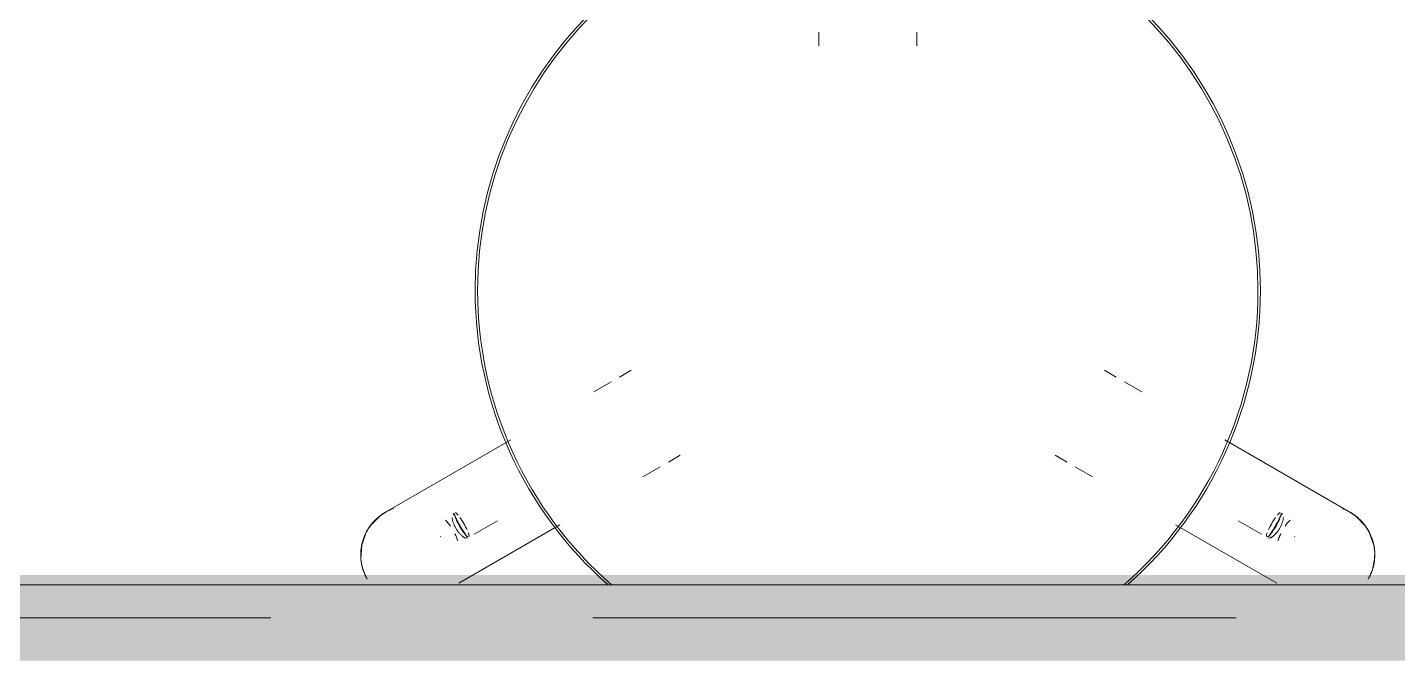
# Model space of a CAD drawing. Header units: millimetres. Extents: x -81374 to 485233, y -39075 to 157313.
# Drawn here: x 39264 to 40062, y -10360 to -9991 of the extents above; entities that cross this region are included whole.
import ezdxf
from ezdxf.enums import TextEntityAlignment as Align

# ---------------------------------------------------------------- set-up
doc = ezdxf.new("R2010")
doc.units = ezdxf.units.MM
doc.linetypes.add('CENTER', pattern=[2, 1.25, -0.25, 0.25, -0.25])
doc.linetypes.add('HIDDEN', pattern=[0.375, 0.25, -0.125])
doc.layers.add('CEN', color=252, linetype='CENTER')
doc.layers.add('G-IMPT', color=8, linetype='Continuous', lineweight=5)
doc.styles.get("Standard").update_dxf_attribs({"font": 'arial.ttf'})

# ---------------------------------------------------------------- blocks, each defined once
blk = doc.blocks.new('ng')
at = {"layer": 'CEN', "color": 9, "linetype": 'HIDDEN', "lineweight": 0, "ltscale": 1500, "true_color": 0xc7c8ca}
blk.add_lwpolyline([(45318.01, 48121.55), (45318.01, 49779.34), (49418.01, 49779.34), (49418.01, 48121.55)], dxfattribs=at)
blk = doc.blocks.new('floor plan 1')
at = {"layer": 'G-IMPT', "color": 8, "ltscale": 500}
for p, q in [((20753.7, -28759.41, 0), (18053.7, -28759.41, 0)), ((18121.99, -28774.59, 0), (18123.28, -28768.15, 0)), ((18123.28, -28768.15, 0), (18125.69, -28762.72, 0)), ((18179.08, -28760.52, 0), (18237.96, -28794.52, 0)), ((18596.75, -28794.52, 0), (18655.63, -28760.52, 0)), ((18709.02, -28762.72, 0), (18710.91, -28766.7, 0)), ((18710.91, -28766.7, 0), (18712.11, -28770.6, 0)), ((18121.95, -28778.7, 0), (18121.99, -28774.59, 0)), ((18712.11, -28770.6, 0), (18712.72, -28774.51, 0)), ((18712.72, -28774.51, 0), (18712.24, -28782.66, 0)), ((18122.46, -28782.64, 0), (18121.95, -28778.7, 0)), ((18125.16, -28790.23, 0), (18122.46, -28782.64, 0)), ((18712.24, -28782.66, 0), (18709.57, -28790.2, 0)), ((18127.31, -28793.72, 0), (18125.16, -28790.23, 0)), ((18168.61, -28787.6, 0), (18168.42, -28787.39, 0)), ((18187.97, -28789.04, 0), (18201.51, -28796.86, 0)), ((18633.2, -28796.86, 0), (18646.74, -28789.04, 0)), ((18666.29, -28787.39, 0), (18666.1, -28787.6, 0)), ((18709.57, -28790.2, 0), (18707.47, -28793.61, 0)), ((18132.89, -28799.55, 0), (18127.31, -28793.72, 0)), ((18136.36, -28801.9, 0), (18132.89, -28799.55, 0)), ((18701.79, -28799.58, 0), (18698.35, -28801.9, 0)), ((18707.47, -28793.61, 0), (18701.79, -28799.58, 0)), ((18209.38, -28844.06, 0), (18136.36, -28801.91, 0)), ((18698.35, -28801.91, 0), (18625.33, -28844.06, 0)), ((18286.32, -28822.44, 0), (18296.42, -28828.27, 0)), ((18538.28, -28828.27, 0), (18548.39, -28822.44, 0)), ((18301.19, -28831.02, 0), (18308.1, -28835.01, 0)), ((18526.61, -28835.01, 0), (18533.51, -28831.02, 0)), ((18267.82, -28877.81, 0), (18257.72, -28871.98, 0)), ((18576.99, -28871.98, 0), (18566.88, -28877.81, 0)), ((18279.5, -28884.55, 0), (18272.59, -28880.56, 0)), ((18562.12, -28880.56, 0), (18555.21, -28884.55, 0)), ((18388.75, -29081.73, 0), (18388.75, -29073.76, 0)), ((18445.95, -29073.76, 0), (18445.95, -29081.73, 0))]:
    blk.add_line(p, q, dxfattribs=at)
for radius, start, end in [(228.8, 131.40513, 180), (228.8, 131.40513, 180), (227.37, 130.96276, 180), (227.37, 0, 49.03724), (228.8, 0, 48.59487), (228.8, 0, 48.59487), (228.8, 180, 0), (228.8, 180, 0), (227.37, 180, 0)]:
    blk.add_arc((18417.35, -28931.02, 0), radius, start, end, dxfattribs=at)
at = {"layer": 'G-IMPT', "color": 8, "ltscale": 500, "extrusion": (0, 0, -1)}
for centre, major_axis, start_param, end_param in [((18180.72, -28794.49, 0), (-4.17, -7.23), 0.261799, 2.879793), ((18180.72, -28794.49, 0), (-4.17, -7.23), 4.18879, 5.235988), ((18180.72, -28794.49, 0), (-4.17, -7.23), 3.403392, 3.926991), ((18653.99, -28794.49, 0), (4.17, -7.23), 2.356194, 2.879793), ((18653.99, -28794.49, 0), (4.17, -7.23), 3.403392, 6.021386), ((18653.99, -28794.49, 0), (4.17, -7.23), 1.047198, 2.094395), ((18180.72, -28794.49, 0), (-4.17, -7.23), 5.497787, 6.021386), ((18653.99, -28794.49, 0), (4.17, -7.23), 0.261799, 0.785398)]:
    blk.add_ellipse(centre, major_axis=major_axis, ratio=0.173648, start_param=start_param, end_param=end_param, dxfattribs=at)
at = {"layer": 'G-IMPT', "color": 8, "ltscale": 500}
for points, knots in [([(18140.88, -28804.02, 0), (18139.31, -28803.45, 0), (18136.27, -28802.01, 0), (18132.15, -28799.14, 0), (18128.61, -28795.59, 0), (18125.69, -28791.51, 0), (18123.56, -28786.95, 0), (18122.2, -28782.08, 0), (18121.76, -28777.09, 0), (18122.29, -28770.37, 0), (18123.99, -28765.75, 0), (18125.7, -28762.73, 0)], [-0.5555556, -0.5555556, -0.5555556, -0.5555556, -0.5, -0.4444444, -0.3888889, -0.3333333, -0.2777778, -0.2222222, -0.1666667, -0.1111111, 0, 0, 0, 0]), ([(18140.88, -28804.02, 0), (18139.72, -28803.59, 0), (18137.64, -28802.67, 0), (18134.71, -28800.94, 0), (18131.73, -28798.72, 0), (18128.61, -28795.59, 0), (18125.68, -28791.5, 0), (18123.56, -28786.95, 0), (18122.2, -28782.11, 0), (18121.76, -28777.1, 0), (18122.16, -28772.05, 0), (18123.43, -28767.32, 0), (18124.84, -28764.24, 0), (18125.7, -28762.73, 0)], [-0.5555556, -0.5555556, -0.5555556, -0.5555556, -0.5138889, -0.4791667, -0.4444444, -0.3888889, -0.3333333, -0.2777778, -0.2222222, -0.1666667, -0.1111111, -0.0555556, 0, 0, 0, 0]), ([(18709.01, -28762.73, 0), (18711.14, -28766.51, 0), (18713, -28772.35, 0), (18712.8, -28779.88, 0), (18712.02, -28783.9, 0), (18711.07, -28786.92, 0), (18709.82, -28789.83, 0), (18707.79, -28793.39, 0), (18704.41, -28797.56, 0), (18700.39, -28800.76, 0), (18696.69, -28802.85, 0), (18694.79, -28803.67, 0), (18693.82, -28804.02, 0)], [-1, -1, -1, -1, -0.8611111, -0.7916667, -0.7569444, -0.7222222, -0.6875, -0.6527778, -0.5833333, -0.5138889, -0.4791667, -0.4444444, -0.4444444, -0.4444444, -0.4444444]), ([(18709.01, -28762.73, 0), (18710.72, -28765.75, 0), (18712.42, -28770.37, 0), (18712.95, -28777.09, 0), (18712.51, -28782.08, 0), (18711.15, -28786.95, 0), (18709.02, -28791.51, 0), (18706.1, -28795.59, 0), (18702.56, -28799.14, 0), (18698.43, -28802.01, 0), (18695.4, -28803.45, 0), (18693.83, -28804.02, 0)], [-1, -1, -1, -1, -0.8888889, -0.8333333, -0.7777778, -0.7222222, -0.6666667, -0.6111111, -0.5555556, -0.5, -0.4444444, -0.4444444, -0.4444444, -0.4444444]), ([(18178.33, -28785.11, 0), (18178.16, -28785.72, 0), (18177.72, -28787.12, 0), (18177.09, -28788.5, 0), (18176.71, -28789.27, 0)], [-0.07703691, -0.07703691, -0.07703691, -0.07703691, -0.05555556, -0.0274858, -0.0274858, -0.0274858, -0.0274858]), ([(18183.32, -28786.6, 0), (18183.13, -28786.65, 0), (18182.76, -28786.8, 0), (18182.16, -28787.15, 0), (18181.66, -28787.49, 0), (18181.12, -28787.89, 0), (18180.56, -28788.37, 0), (18179.99, -28788.92, 0), (18179.22, -28789.74, 0), (18178.27, -28790.9, 0), (18177.59, -28791.96, 0), (18177.27, -28792.5, 0)], [-0.8571429, -0.8571429, -0.8571429, -0.8571429, -0.7142857, -0.6428571, -0.5714286, -0.5, -0.4285714, -0.3571429, -0.2857143, -0.1428571, 0, 0, 0, 0]), ([(18179.78, -28793.95, 0), (18180.1, -28793.41, 0), (18180.74, -28792.33, 0), (18181.53, -28791.07, 0), (18182.12, -28790.15, 0), (18182.53, -28789.51, 0), (18182.9, -28788.92, 0), (18183.23, -28788.39, 0), (18183.5, -28787.92, 0), (18183.63, -28787.65, 0), (18183.69, -28787.53, 0)], [-1, -1, -1, -1, -0.8571429, -0.7142857, -0.6428571, -0.5714286, -0.5, -0.4285714, -0.3571429, -0.2857143, -0.2857143, -0.2857143, -0.2857143]), ([(18651.02, -28787.53, 0), (18651.07, -28787.65, 0), (18651.21, -28787.92, 0), (18651.48, -28788.39, 0), (18651.81, -28788.92, 0), (18652.18, -28789.51, 0), (18652.59, -28790.15, 0), (18653.18, -28791.07, 0), (18653.97, -28792.33, 0), (18654.61, -28793.41, 0), (18654.92, -28793.95, 0)], [-0.7142857, -0.7142857, -0.7142857, -0.7142857, -0.6428571, -0.5714286, -0.5, -0.4285714, -0.3571429, -0.2857143, -0.1428571, 0, 0, 0, 0]), ([(18657.44, -28792.5, 0), (18657.12, -28791.96, 0), (18656.44, -28790.9, 0), (18655.49, -28789.74, 0), (18654.72, -28788.92, 0), (18654.14, -28788.37, 0), (18653.59, -28787.89, 0), (18653.05, -28787.49, 0), (18652.55, -28787.15, 0), (18651.95, -28786.8, 0), (18651.58, -28786.65, 0), (18651.38, -28786.6, 0)], [-1, -1, -1, -1, -0.8571429, -0.7142857, -0.6428571, -0.5714286, -0.5, -0.4285714, -0.3571429, -0.2857143, -0.1428571, -0.1428571, -0.1428571, -0.1428571]), ([(18177.27, -28792.5, 0), (18176.96, -28793.05, 0), (18176.39, -28794.17, 0), (18175.85, -28795.57, 0), (18175.53, -28796.65, 0), (18175.34, -28797.42, 0), (18175.21, -28798.14, 0), (18175.15, -28798.59, 0), (18175.13, -28798.8, 0)], [-1, -1, -1, -1, -0.8571429, -0.7142857, -0.6428571, -0.5714286, -0.5, -0.4285714, -0.4285714, -0.4285714, -0.4285714]), ([(18175.75, -28801.02, 0), (18175.88, -28800.93, 0), (18176.09, -28800.69, 0), (18176.42, -28800.18, 0), (18176.69, -28799.72, 0), (18176.98, -28799.17, 0), (18177.31, -28798.55, 0), (18177.66, -28797.88, 0), (18178.16, -28796.91, 0), (18178.86, -28795.59, 0), (18179.47, -28794.5, 0), (18179.78, -28793.95, 0)], [-0.8571429, -0.8571429, -0.8571429, -0.8571429, -0.7142857, -0.6428571, -0.5714286, -0.5, -0.4285714, -0.3571429, -0.2857143, -0.1428571, 0, 0, 0, 0]), ([(18654.92, -28793.95, 0), (18655.24, -28794.5, 0), (18655.85, -28795.59, 0), (18656.55, -28796.91, 0), (18657.05, -28797.88, 0), (18657.4, -28798.55, 0), (18657.72, -28799.17, 0), (18658.02, -28799.72, 0), (18658.29, -28800.18, 0), (18658.62, -28800.69, 0), (18658.83, -28800.93, 0), (18658.96, -28801.02, 0)], [-1, -1, -1, -1, -0.8571429, -0.7142857, -0.6428571, -0.5714286, -0.5, -0.4285714, -0.3571429, -0.2857143, -0.1428571, -0.1428571, -0.1428571, -0.1428571]), ([(18659.58, -28798.8, 0), (18659.56, -28798.59, 0), (18659.5, -28798.14, 0), (18659.37, -28797.42, 0), (18659.18, -28796.65, 0), (18658.86, -28795.57, 0), (18658.32, -28794.17, 0), (18657.75, -28793.05, 0), (18657.44, -28792.5, 0)], [-0.5714286, -0.5714286, -0.5714286, -0.5714286, -0.5, -0.4285714, -0.3571429, -0.2857143, -0.1428571, 0, 0, 0, 0]), ([(18663.41, -28797.23, 0), (18662.93, -28796.74, 0), (18661.93, -28795.65, 0), (18661.05, -28794.41, 0), (18660.58, -28793.73, 0)], [-0.07874903, -0.07874903, -0.07874903, -0.07874903, -0.05555556, -0.02873291, -0.02873291, -0.02873291, -0.02873291])]:
    blk.add_open_spline(points, degree=3, knots=knots, dxfattribs=at)
for points in [[(18178.34, -28785.13, 0), (18177.93, -28786.54, 0), (18177.33, -28787.92, 0), (18176.69, -28789.28, 0)], [(18183.89, -28786.93, 0), (18183.9, -28786.77, 0), (18183.86, -28786.67, 0), (18183.76, -28786.61, 0)], [(18650.94, -28786.61, 0), (18650.85, -28786.67, 0), (18650.81, -28786.77, 0), (18650.82, -28786.93, 0)], [(18657.93, -28789.29, 0), (18657.3, -28787.92, 0), (18656.78, -28786.53, 0), (18656.37, -28785.12, 0)], [(18657.93, -28789.29, 0), (18657.3, -28787.92, 0), (18656.78, -28786.54, 0), (18656.37, -28785.13, 0)], [(18174.17, -28793.78, 0), (18173.29, -28795.01, 0), (18172.34, -28796.16, 0), (18171.3, -28797.22, 0)], [(18174.17, -28793.77, 0), (18173.3, -28795.01, 0), (18172.34, -28796.16, 0), (18171.31, -28797.22, 0)], [(18663.4, -28797.22, 0), (18662.37, -28796.16, 0), (18661.46, -28794.94, 0), (18660.59, -28793.7, 0)]]:
    blk.add_open_spline(points, degree=3, dxfattribs=at)
at = {"layer": 'CEN', "linetype": 'Continuous'}
blk.add_blockref('ng', (-28240.37, -78519.65), dxfattribs=at)
at = {"layer": 'G-IMPT', "color": 8, "ltscale": 500}
for rotation, p in [(359.99915, (39680.63, -4989.62, 0)), (359.99915, (35886.72, -10139.29, 0)), (270.00085, (28873.29, -20643.48, 0)), (359.99915, (11975.31, -26935.44, 0)), (359.99915, (15267.63, -26935.44, 0)), (359.99915, (26686.27, -26987.73, 0)), (270.00085, (15861.11, -28615.02, 0)), (89.99915, (23697.81, -33300.57, 0)), (89.99915, (23597.87, -35337.73, 0)), (89.99915, (23597.88, -37388.34, 0)), (359.99915, (13750.44, -37781.54, 0)), (89.99915, (23697.83, -40746.76, 0)), (89.99915, (23597.8, -44302.49, 0)), (89.99915, (23597.81, -46399.06, 0)), (89.99915, (23697.78, -48339.78, 0)), (89.99915, (23697.77, -54279.98, 0)), (359.99915, (27418.07, -55702.4, 0)), (89.99915, (9671.91, -65856.51, 0)), (359.99915, (4684.11, -67403.39, 0)), (359.99915, (8737.21, -67403.39, 0))]:
    blk.add_attdef('PARTITIONTYPE', text='', height=200, rotation=rotation, dxfattribs=at).set_placement(p, align=Align.MIDDLE_CENTER)

msp = doc.modelspace()

# ---------------------------------------------------------------- linework, layer by layer
at = {"layer": 'CEN', "color": 11, "linetype": 'HIDDEN', "lineweight": 0, "ltscale": 1500, "const_width": 50}
msp.add_lwpolyline([(41093.16, -8677.28), (41093.16, -10335.07), (36993.16, -10335.07), (36993.16, -8677.28)], dxfattribs=at)

# ---------------------------------------------------------------- block references
at = {"linetype": 'Continuous', "rotation": 180}
msp.add_blockref('floor plan 1', (58170.8, -39075.37), dxfattribs=at)

doc.saveas('drawing.dxf')
